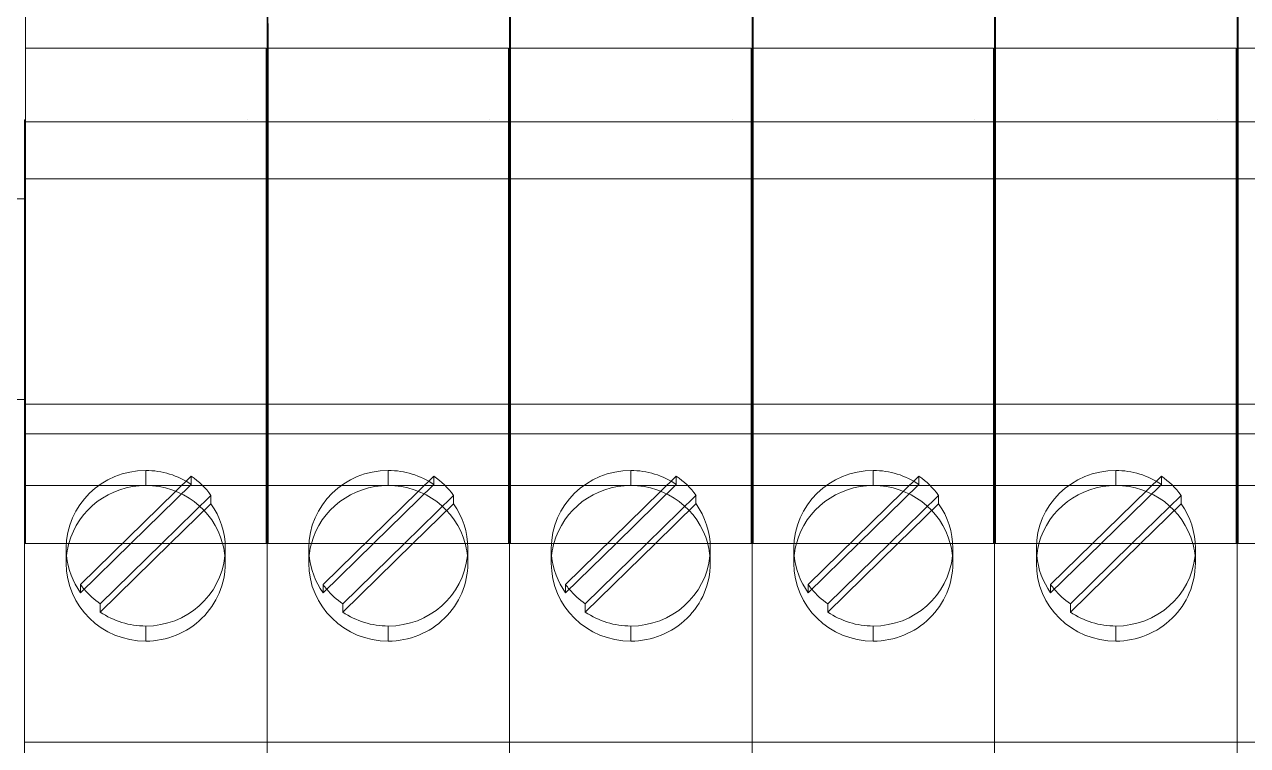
# Model space of a CAD drawing. Header units: millimetres. Extents: x 1359 to 3577, y 1336 to 3557.
# Drawn here: x 1747.06 to 1777.83, y 2530.59 to 2548.72 of the extents above; entities that cross this region are included whole.
import ezdxf

# ---------------------------------------------------------------- set-up
doc = ezdxf.new("R2010")
doc.units = ezdxf.units.MM
doc.layers.add('000-PI-Oprema', color=30, linetype='Continuous', lineweight=5)
doc.layers.add('002-PI-Kabelska kanalica', color=150, linetype='Continuous')

msp = doc.modelspace()

# ---------------------------------------------------------------- linework, layer by layer
at = {"layer": '000-PI-Oprema', "color": 0, "linetype": 'ByBlock', "lineweight": 0}
for p, q in [((1747.09, 2548.121), (1747.065, 2574.322)), ((1747.09, 2548.121), (1747.065, 2574.322)), ((1753.19, 2548.121), (1753.165, 2574.322)), ((1753.19, 2548.121), (1753.165, 2574.322)), ((1759.29, 2548.121), (1759.265, 2574.322)), ((1759.29, 2548.121), (1759.265, 2574.322)), ((1765.39, 2548.121), (1765.365, 2574.322)), ((1765.39, 2548.121), (1765.365, 2574.322)), ((1771.49, 2548.121), (1771.465, 2574.322)), ((1771.49, 2548.121), (1771.465, 2574.322)), ((1777.59, 2548.121), (1777.565, 2574.322)), ((1777.59, 2548.121), (1777.565, 2574.322)), ((1753.165, 2572.622), (1753.165, 2546.322)), ((1753.165, 2572.622), (1753.165, 2546.322)), ((1759.265, 2572.622), (1759.265, 2546.322)), ((1759.265, 2572.622), (1759.265, 2546.322)), ((1765.365, 2572.622), (1765.365, 2546.322)), ((1765.365, 2572.622), (1765.365, 2546.322)), ((1771.465, 2572.622), (1771.465, 2546.322)), ((1771.465, 2572.622), (1771.465, 2546.322)), ((1777.565, 2572.622), (1777.565, 2546.322)), ((1777.565, 2572.622), (1777.565, 2546.322)), ((1747.09, 2547.634), (1747.09, 2548.121)), ((1753.14, 2548.121), (1747.09, 2548.121)), ((1747.09, 2547.634), (1747.09, 2548.121)), ((1753.14, 2547.634), (1753.14, 2548.121)), ((1753.14, 2547.634), (1753.14, 2548.121)), ((1753.19, 2547.634), (1753.19, 2548.121)), ((1759.24, 2548.121), (1753.19, 2548.121)), ((1753.19, 2547.634), (1753.19, 2548.121)), ((1759.24, 2547.634), (1759.24, 2548.121)), ((1759.24, 2547.634), (1759.24, 2548.121)), ((1759.29, 2547.634), (1759.29, 2548.121)), ((1765.34, 2548.121), (1759.29, 2548.121)), ((1759.29, 2547.634), (1759.29, 2548.121)), ((1765.34, 2547.634), (1765.34, 2548.121)), ((1765.34, 2547.634), (1765.34, 2548.121)), ((1765.39, 2547.634), (1765.39, 2548.121)), ((1771.44, 2548.121), (1765.39, 2548.121)), ((1765.39, 2547.634), (1765.39, 2548.121)), ((1771.44, 2547.634), (1771.44, 2548.121)), ((1771.44, 2547.634), (1771.44, 2548.121)), ((1771.49, 2547.634), (1771.49, 2548.121)), ((1777.54, 2548.121), (1771.49, 2548.121)), ((1771.49, 2547.634), (1771.49, 2548.121)), ((1777.54, 2547.634), (1777.54, 2548.121)), ((1777.54, 2547.634), (1777.54, 2548.121)), ((1777.59, 2547.634), (1777.59, 2548.121)), ((1783.64, 2548.121), (1777.59, 2548.121)), ((1777.59, 2547.634), (1777.59, 2548.121)), ((1747.09, 2547.634), (1747.09, 2546.272)), ((1747.09, 2547.634), (1747.09, 2546.272)), ((1753.14, 2547.634), (1753.14, 2546.272)), ((1753.14, 2547.634), (1753.14, 2546.272)), ((1753.19, 2547.634), (1753.19, 2546.272)), ((1753.19, 2547.634), (1753.19, 2546.272)), ((1759.24, 2547.634), (1759.24, 2546.272)), ((1759.24, 2547.634), (1759.24, 2546.272)), ((1759.29, 2547.634), (1759.29, 2546.272)), ((1759.29, 2547.634), (1759.29, 2546.272)), ((1765.34, 2547.634), (1765.34, 2546.272)), ((1765.34, 2547.634), (1765.34, 2546.272)), ((1765.39, 2547.634), (1765.39, 2546.272)), ((1765.39, 2547.634), (1765.39, 2546.272)), ((1771.44, 2547.634), (1771.44, 2546.272)), ((1771.44, 2547.634), (1771.44, 2546.272)), ((1771.49, 2547.634), (1771.49, 2546.272)), ((1771.49, 2547.634), (1771.49, 2546.272)), ((1777.54, 2547.634), (1777.54, 2546.272)), ((1777.54, 2547.634), (1777.54, 2546.272)), ((1777.59, 2547.634), (1777.59, 2546.272)), ((1777.59, 2547.634), (1777.59, 2546.272)), ((1747.065, 2546.322), (1747.09, 2546.322)), ((1747.065, 2546.322), (1747.065, 2546.122)), ((1747.065, 2546.322), (1747.065, 2546.322)), ((1747.065, 2546.322), (1747.09, 2546.322)), ((1747.065, 2546.322), (1747.065, 2546.122)), ((1747.065, 2546.322), (1747.065, 2546.322)), ((1747.09, 2544.566), (1747.09, 2546.272)), ((1753.14, 2546.272), (1747.09, 2546.272)), ((1747.09, 2546.272), (1747.09, 2546.272)), ((1747.09, 2544.566), (1747.09, 2546.272)), ((1747.09, 2546.272), (1747.09, 2546.272)), ((1752.665, 2546.322), (1752.665, 2546.322)), ((1752.665, 2546.322), (1752.665, 2546.322)), ((1753.14, 2546.322), (1753.165, 2546.322)), ((1753.14, 2546.322), (1753.165, 2546.322)), ((1753.14, 2544.566), (1753.14, 2546.272)), ((1753.14, 2546.272), (1753.14, 2546.272)), ((1753.14, 2544.566), (1753.14, 2546.272)), ((1753.14, 2546.272), (1753.14, 2546.272)), ((1753.165, 2546.322), (1753.19, 2546.322)), ((1753.165, 2546.322), (1753.165, 2546.122)), ((1753.165, 2546.322), (1753.165, 2546.322)), ((1753.165, 2546.322), (1753.19, 2546.322)), ((1753.165, 2546.322), (1753.165, 2546.122)), ((1753.165, 2546.322), (1753.165, 2546.322)), ((1753.165, 2546.322), (1753.165, 2546.322)), ((1753.165, 2546.322), (1753.165, 2546.122)), ((1753.165, 2546.322), (1753.165, 2546.322)), ((1753.165, 2546.322), (1753.165, 2546.122)), ((1753.19, 2544.566), (1753.19, 2546.272)), ((1759.24, 2546.272), (1753.19, 2546.272)), ((1753.19, 2546.272), (1753.19, 2546.272)), ((1753.19, 2544.566), (1753.19, 2546.272)), ((1753.19, 2546.272), (1753.19, 2546.272)), ((1758.765, 2546.322), (1758.765, 2546.322)), ((1758.765, 2546.322), (1758.765, 2546.322)), ((1759.24, 2546.322), (1759.265, 2546.322)), ((1759.24, 2546.322), (1759.265, 2546.322)), ((1759.24, 2544.566), (1759.24, 2546.272)), ((1759.24, 2546.272), (1759.24, 2546.272)), ((1759.24, 2544.566), (1759.24, 2546.272)), ((1759.24, 2546.272), (1759.24, 2546.272)), ((1759.265, 2546.322), (1759.29, 2546.322)), ((1759.265, 2546.322), (1759.265, 2546.122)), ((1759.265, 2546.322), (1759.265, 2546.322)), ((1759.265, 2546.322), (1759.29, 2546.322)), ((1759.265, 2546.322), (1759.265, 2546.122)), ((1759.265, 2546.322), (1759.265, 2546.322)), ((1759.265, 2546.322), (1759.265, 2546.322)), ((1759.265, 2546.322), (1759.265, 2546.122)), ((1759.265, 2546.322), (1759.265, 2546.322)), ((1759.265, 2546.322), (1759.265, 2546.122)), ((1759.29, 2544.566), (1759.29, 2546.272)), ((1765.34, 2546.272), (1759.29, 2546.272)), ((1759.29, 2546.272), (1759.29, 2546.272)), ((1759.29, 2544.566), (1759.29, 2546.272)), ((1759.29, 2546.272), (1759.29, 2546.272)), ((1764.865, 2546.322), (1764.865, 2546.322)), ((1764.865, 2546.322), (1764.865, 2546.322)), ((1765.34, 2546.322), (1765.365, 2546.322)), ((1765.34, 2546.322), (1765.365, 2546.322)), ((1765.34, 2544.566), (1765.34, 2546.272)), ((1765.34, 2546.272), (1765.34, 2546.272)), ((1765.34, 2544.566), (1765.34, 2546.272)), ((1765.34, 2546.272), (1765.34, 2546.272)), ((1765.365, 2546.322), (1765.39, 2546.322)), ((1765.365, 2546.322), (1765.365, 2546.122)), ((1765.365, 2546.322), (1765.365, 2546.322)), ((1765.365, 2546.322), (1765.39, 2546.322)), ((1765.365, 2546.322), (1765.365, 2546.122)), ((1765.365, 2546.322), (1765.365, 2546.322)), ((1765.365, 2546.322), (1765.365, 2546.322)), ((1765.365, 2546.322), (1765.365, 2546.122)), ((1765.365, 2546.322), (1765.365, 2546.322)), ((1765.365, 2546.322), (1765.365, 2546.122)), ((1765.39, 2544.566), (1765.39, 2546.272)), ((1771.44, 2546.272), (1765.39, 2546.272)), ((1765.39, 2546.272), (1765.39, 2546.272)), ((1765.39, 2544.566), (1765.39, 2546.272)), ((1765.39, 2546.272), (1765.39, 2546.272)), ((1770.965, 2546.322), (1770.965, 2546.322)), ((1770.965, 2546.322), (1770.965, 2546.322)), ((1771.44, 2546.322), (1771.465, 2546.322)), ((1771.44, 2546.322), (1771.465, 2546.322)), ((1771.44, 2544.566), (1771.44, 2546.272)), ((1771.44, 2546.272), (1771.44, 2546.272)), ((1771.44, 2544.566), (1771.44, 2546.272)), ((1771.44, 2546.272), (1771.44, 2546.272)), ((1771.465, 2546.322), (1771.49, 2546.322)), ((1771.465, 2546.322), (1771.465, 2546.122)), ((1771.465, 2546.322), (1771.465, 2546.322)), ((1771.465, 2546.322), (1771.49, 2546.322)), ((1771.465, 2546.322), (1771.465, 2546.122)), ((1771.465, 2546.322), (1771.465, 2546.322)), ((1771.465, 2546.322), (1771.465, 2546.322)), ((1771.465, 2546.322), (1771.465, 2546.122)), ((1771.465, 2546.322), (1771.465, 2546.322)), ((1771.465, 2546.322), (1771.465, 2546.122)), ((1771.49, 2544.566), (1771.49, 2546.272)), ((1777.54, 2546.272), (1771.49, 2546.272)), ((1771.49, 2546.272), (1771.49, 2546.272)), ((1771.49, 2544.566), (1771.49, 2546.272)), ((1771.49, 2546.272), (1771.49, 2546.272)), ((1777.065, 2546.322), (1777.065, 2546.322)), ((1777.065, 2546.322), (1777.065, 2546.322)), ((1777.54, 2546.322), (1777.565, 2546.322)), ((1777.54, 2546.322), (1777.565, 2546.322)), ((1777.54, 2544.566), (1777.54, 2546.272)), ((1777.54, 2546.272), (1777.54, 2546.272)), ((1777.54, 2544.566), (1777.54, 2546.272)), ((1777.54, 2546.272), (1777.54, 2546.272)), ((1777.565, 2546.322), (1777.59, 2546.322)), ((1777.565, 2546.322), (1777.565, 2546.122)), ((1777.565, 2546.322), (1777.565, 2546.322)), ((1777.565, 2546.322), (1777.59, 2546.322)), ((1777.565, 2546.322), (1777.565, 2546.122)), ((1777.565, 2546.322), (1777.565, 2546.322)), ((1777.565, 2546.322), (1777.565, 2546.322)), ((1777.565, 2546.322), (1777.565, 2546.122)), ((1777.565, 2546.322), (1777.565, 2546.322)), ((1777.565, 2546.322), (1777.565, 2546.122)), ((1777.59, 2544.566), (1777.59, 2546.272)), ((1783.64, 2546.272), (1777.59, 2546.272)), ((1777.59, 2546.272), (1777.59, 2546.272)), ((1777.59, 2544.566), (1777.59, 2546.272)), ((1777.59, 2546.272), (1777.59, 2546.272)), ((1747.09, 2546.122), (1747.065, 2546.122)), ((1747.065, 2544.522), (1747.065, 2546.122)), ((1747.09, 2546.122), (1747.065, 2546.122)), ((1747.065, 2544.522), (1747.065, 2546.122)), ((1753.14, 2546.122), (1753.165, 2546.122)), ((1753.14, 2546.122), (1753.165, 2546.122)), ((1753.19, 2546.122), (1753.165, 2546.122)), ((1753.165, 2544.522), (1753.165, 2546.122)), ((1753.19, 2546.122), (1753.165, 2546.122)), ((1753.165, 2544.522), (1753.165, 2546.122)), ((1753.165, 2546.122), (1753.165, 2544.522)), ((1753.165, 2546.122), (1753.165, 2544.522)), ((1759.24, 2546.122), (1759.265, 2546.122)), ((1759.24, 2546.122), (1759.265, 2546.122)), ((1759.29, 2546.122), (1759.265, 2546.122)), ((1759.265, 2544.522), (1759.265, 2546.122)), ((1759.29, 2546.122), (1759.265, 2546.122)), ((1759.265, 2544.522), (1759.265, 2546.122)), ((1759.265, 2546.122), (1759.265, 2544.522)), ((1759.265, 2546.122), (1759.265, 2544.522)), ((1765.34, 2546.122), (1765.365, 2546.122)), ((1765.34, 2546.122), (1765.365, 2546.122)), ((1765.39, 2546.122), (1765.365, 2546.122)), ((1765.365, 2544.522), (1765.365, 2546.122)), ((1765.39, 2546.122), (1765.365, 2546.122)), ((1765.365, 2544.522), (1765.365, 2546.122)), ((1765.365, 2546.122), (1765.365, 2544.522)), ((1765.365, 2546.122), (1765.365, 2544.522)), ((1771.44, 2546.122), (1771.465, 2546.122)), ((1771.44, 2546.122), (1771.465, 2546.122)), ((1771.49, 2546.122), (1771.465, 2546.122)), ((1771.465, 2544.522), (1771.465, 2546.122)), ((1771.49, 2546.122), (1771.465, 2546.122)), ((1771.465, 2544.522), (1771.465, 2546.122)), ((1771.465, 2546.122), (1771.465, 2544.522)), ((1771.465, 2546.122), (1771.465, 2544.522)), ((1777.54, 2546.122), (1777.565, 2546.122)), ((1777.54, 2546.122), (1777.565, 2546.122)), ((1777.59, 2546.122), (1777.565, 2546.122)), ((1777.565, 2544.522), (1777.565, 2546.122)), ((1777.59, 2546.122), (1777.565, 2546.122)), ((1777.565, 2544.522), (1777.565, 2546.122)), ((1777.565, 2546.122), (1777.565, 2544.522)), ((1777.565, 2546.122), (1777.565, 2544.522)), ((1747.09, 2544.838), (1753.14, 2544.838)), ((1753.19, 2544.838), (1759.24, 2544.838)), ((1759.29, 2544.838), (1765.34, 2544.838)), ((1765.39, 2544.838), (1771.44, 2544.838)), ((1771.49, 2544.838), (1777.54, 2544.838)), ((1777.59, 2544.838), (1783.64, 2544.838)), ((1747.065, 2544.522), (1747.09, 2544.522)), ((1747.065, 2538.299), (1747.065, 2544.522)), ((1747.065, 2544.522), (1747.09, 2544.522)), ((1747.065, 2538.299), (1747.065, 2544.522)), ((1747.09, 2544.099), (1747.09, 2544.566)), ((1747.09, 2544.099), (1747.09, 2544.566)), ((1753.14, 2544.099), (1753.14, 2544.566)), ((1753.14, 2544.099), (1753.14, 2544.566)), ((1753.165, 2544.522), (1753.14, 2544.522)), ((1753.165, 2544.522), (1753.14, 2544.522)), ((1753.165, 2544.522), (1753.19, 2544.522)), ((1753.165, 2538.299), (1753.165, 2544.522)), ((1753.165, 2544.522), (1753.19, 2544.522)), ((1753.165, 2538.299), (1753.165, 2544.522)), ((1753.165, 2544.522), (1753.165, 2538.299)), ((1753.165, 2544.522), (1753.165, 2538.299)), ((1753.19, 2544.099), (1753.19, 2544.566)), ((1753.19, 2544.099), (1753.19, 2544.566)), ((1759.24, 2544.099), (1759.24, 2544.566)), ((1759.24, 2544.099), (1759.24, 2544.566)), ((1759.265, 2544.522), (1759.24, 2544.522)), ((1759.265, 2544.522), (1759.24, 2544.522)), ((1759.265, 2544.522), (1759.29, 2544.522)), ((1759.265, 2538.299), (1759.265, 2544.522)), ((1759.265, 2544.522), (1759.29, 2544.522)), ((1759.265, 2538.299), (1759.265, 2544.522)), ((1759.265, 2544.522), (1759.265, 2538.299)), ((1759.265, 2544.522), (1759.265, 2538.299)), ((1759.29, 2544.099), (1759.29, 2544.566)), ((1759.29, 2544.099), (1759.29, 2544.566)), ((1765.34, 2544.099), (1765.34, 2544.566)), ((1765.34, 2544.099), (1765.34, 2544.566)), ((1765.365, 2544.522), (1765.34, 2544.522)), ((1765.365, 2544.522), (1765.34, 2544.522)), ((1765.365, 2544.522), (1765.39, 2544.522)), ((1765.365, 2538.299), (1765.365, 2544.522)), ((1765.365, 2544.522), (1765.39, 2544.522)), ((1765.365, 2538.299), (1765.365, 2544.522)), ((1765.365, 2544.522), (1765.365, 2538.299)), ((1765.365, 2544.522), (1765.365, 2538.299)), ((1765.39, 2544.099), (1765.39, 2544.566)), ((1765.39, 2544.099), (1765.39, 2544.566)), ((1771.44, 2544.099), (1771.44, 2544.566)), ((1771.44, 2544.099), (1771.44, 2544.566)), ((1771.465, 2544.522), (1771.44, 2544.522)), ((1771.465, 2544.522), (1771.44, 2544.522)), ((1771.465, 2544.522), (1771.49, 2544.522)), ((1771.465, 2538.299), (1771.465, 2544.522)), ((1771.465, 2544.522), (1771.49, 2544.522)), ((1771.465, 2538.299), (1771.465, 2544.522)), ((1771.465, 2544.522), (1771.465, 2538.299)), ((1771.465, 2544.522), (1771.465, 2538.299)), ((1771.49, 2544.099), (1771.49, 2544.566)), ((1771.49, 2544.099), (1771.49, 2544.566)), ((1777.54, 2544.099), (1777.54, 2544.566)), ((1777.54, 2544.099), (1777.54, 2544.566)), ((1777.565, 2544.522), (1777.54, 2544.522)), ((1777.565, 2544.522), (1777.54, 2544.522)), ((1777.565, 2544.522), (1777.59, 2544.522)), ((1777.565, 2538.299), (1777.565, 2544.522)), ((1777.565, 2544.522), (1777.59, 2544.522)), ((1777.565, 2538.299), (1777.565, 2544.522)), ((1777.565, 2544.522), (1777.565, 2538.299)), ((1777.565, 2544.522), (1777.565, 2538.299)), ((1777.59, 2544.099), (1777.59, 2544.566)), ((1777.59, 2544.099), (1777.59, 2544.566)), ((1747.09, 2538.945), (1747.09, 2544.099)), ((1747.09, 2538.945), (1747.09, 2544.099)), ((1753.14, 2538.945), (1753.14, 2544.099)), ((1753.14, 2538.945), (1753.14, 2544.099)), ((1753.19, 2538.945), (1753.19, 2544.099)), ((1753.19, 2538.945), (1753.19, 2544.099)), ((1759.24, 2538.945), (1759.24, 2544.099)), ((1759.24, 2538.945), (1759.24, 2544.099)), ((1759.29, 2538.945), (1759.29, 2544.099)), ((1759.29, 2538.945), (1759.29, 2544.099)), ((1765.34, 2538.945), (1765.34, 2544.099)), ((1765.34, 2538.945), (1765.34, 2544.099)), ((1765.39, 2538.945), (1765.39, 2544.099)), ((1765.39, 2538.945), (1765.39, 2544.099)), ((1771.44, 2538.945), (1771.44, 2544.099)), ((1771.44, 2538.945), (1771.44, 2544.099)), ((1771.49, 2538.945), (1771.49, 2544.099)), ((1771.49, 2538.945), (1771.49, 2544.099)), ((1777.54, 2538.945), (1777.54, 2544.099)), ((1777.54, 2538.945), (1777.54, 2544.099)), ((1777.59, 2538.945), (1777.59, 2544.099)), ((1777.59, 2538.945), (1777.59, 2544.099)), ((1753.165, 2538.299), (1753.165, 2542.102)), ((1753.165, 2538.299), (1753.165, 2542.102)), ((1759.265, 2538.299), (1759.265, 2542.102)), ((1759.265, 2538.299), (1759.265, 2542.102)), ((1765.365, 2538.299), (1765.365, 2542.102)), ((1765.365, 2538.299), (1765.365, 2542.102)), ((1771.465, 2538.299), (1771.465, 2542.102)), ((1771.465, 2538.299), (1771.465, 2542.102)), ((1777.565, 2538.299), (1777.565, 2542.102)), ((1777.565, 2538.299), (1777.565, 2542.102)), ((1747.065, 2541.172), (1747.065, 2541.172)), ((1747.065, 2541.172), (1747.065, 2541.172)), ((1753.165, 2541.172), (1753.165, 2541.172)), ((1753.165, 2541.172), (1753.165, 2541.172)), ((1753.165, 2541.172), (1753.165, 2541.172)), ((1753.165, 2541.172), (1753.165, 2541.172)), ((1759.265, 2541.172), (1759.265, 2541.172)), ((1759.265, 2541.172), (1759.265, 2541.172)), ((1759.265, 2541.172), (1759.265, 2541.172)), ((1759.265, 2541.172), (1759.265, 2541.172)), ((1765.365, 2541.172), (1765.365, 2541.172)), ((1765.365, 2541.172), (1765.365, 2541.172)), ((1765.365, 2541.172), (1765.365, 2541.172)), ((1765.365, 2541.172), (1765.365, 2541.172)), ((1771.465, 2541.172), (1771.465, 2541.172)), ((1771.465, 2541.172), (1771.465, 2541.172)), ((1771.465, 2541.172), (1771.465, 2541.172)), ((1771.465, 2541.172), (1771.465, 2541.172)), ((1777.565, 2541.172), (1777.565, 2541.172)), ((1777.565, 2541.172), (1777.565, 2541.172)), ((1777.565, 2541.172), (1777.565, 2541.172)), ((1777.565, 2541.172), (1777.565, 2541.172)), ((1747.065, 2539.172), (1747.065, 2539.172)), ((1753.165, 2539.172), (1747.065, 2539.172)), ((1747.065, 2539.172), (1747.065, 2539.172)), ((1753.165, 2539.172), (1753.165, 2539.172)), ((1759.265, 2539.172), (1753.165, 2539.172)), ((1753.165, 2539.172), (1753.165, 2539.172)), ((1753.165, 2539.172), (1753.165, 2539.172)), ((1753.165, 2539.172), (1753.165, 2539.172)), ((1759.265, 2539.172), (1759.265, 2539.172)), ((1765.365, 2539.172), (1759.265, 2539.172)), ((1759.265, 2539.172), (1759.265, 2539.172)), ((1759.265, 2539.172), (1759.265, 2539.172)), ((1759.265, 2539.172), (1759.265, 2539.172)), ((1765.365, 2539.172), (1765.365, 2539.172)), ((1771.465, 2539.172), (1765.365, 2539.172)), ((1765.365, 2539.172), (1765.365, 2539.172)), ((1765.365, 2539.172), (1765.365, 2539.172)), ((1765.365, 2539.172), (1765.365, 2539.172)), ((1771.465, 2539.172), (1771.465, 2539.172)), ((1777.565, 2539.172), (1771.465, 2539.172)), ((1771.465, 2539.172), (1771.465, 2539.172)), ((1771.465, 2539.172), (1771.465, 2539.172)), ((1771.465, 2539.172), (1771.465, 2539.172)), ((1777.565, 2539.172), (1777.565, 2539.172)), ((1783.665, 2539.172), (1777.565, 2539.172)), ((1777.565, 2539.172), (1777.565, 2539.172)), ((1777.565, 2539.172), (1777.565, 2539.172)), ((1777.565, 2539.172), (1777.565, 2539.172)), ((1747.09, 2537.602), (1747.09, 2538.945)), ((1747.09, 2537.602), (1747.09, 2538.945)), ((1753.14, 2537.602), (1753.14, 2538.945)), ((1753.14, 2537.602), (1753.14, 2538.945)), ((1753.19, 2537.602), (1753.19, 2538.945)), ((1753.19, 2537.602), (1753.19, 2538.945)), ((1759.24, 2537.602), (1759.24, 2538.945)), ((1759.24, 2537.602), (1759.24, 2538.945)), ((1759.29, 2537.602), (1759.29, 2538.945)), ((1759.29, 2537.602), (1759.29, 2538.945)), ((1765.34, 2537.602), (1765.34, 2538.945)), ((1765.34, 2537.602), (1765.34, 2538.945)), ((1765.39, 2537.602), (1765.39, 2538.945)), ((1765.39, 2537.602), (1765.39, 2538.945)), ((1771.44, 2537.602), (1771.44, 2538.945)), ((1771.44, 2537.602), (1771.44, 2538.945)), ((1771.49, 2537.602), (1771.49, 2538.945)), ((1771.49, 2537.602), (1771.49, 2538.945)), ((1777.54, 2537.602), (1777.54, 2538.945)), ((1777.54, 2537.602), (1777.54, 2538.945)), ((1777.59, 2537.602), (1777.59, 2538.945)), ((1777.59, 2537.602), (1777.59, 2538.945)), ((1747.065, 2538.299), (1747.09, 2538.299)), ((1747.065, 2537.272), (1747.065, 2538.299)), ((1747.065, 2538.299), (1747.09, 2538.299)), ((1747.065, 2537.272), (1747.065, 2538.299)), ((1747.09, 2538.428), (1753.14, 2538.428)), ((1753.165, 2538.299), (1753.14, 2538.299)), ((1753.165, 2538.299), (1753.14, 2538.299)), ((1753.165, 2538.299), (1753.19, 2538.299)), ((1753.165, 2537.272), (1753.165, 2538.299)), ((1753.165, 2538.299), (1753.19, 2538.299)), ((1753.165, 2537.272), (1753.165, 2538.299)), ((1753.165, 2538.299), (1753.165, 2537.272)), ((1753.165, 2538.299), (1753.165, 2537.272)), ((1753.19, 2538.428), (1759.24, 2538.428)), ((1759.265, 2538.299), (1759.24, 2538.299)), ((1759.265, 2538.299), (1759.24, 2538.299)), ((1759.265, 2538.299), (1759.29, 2538.299)), ((1759.265, 2537.272), (1759.265, 2538.299)), ((1759.265, 2538.299), (1759.29, 2538.299)), ((1759.265, 2537.272), (1759.265, 2538.299)), ((1759.265, 2538.299), (1759.265, 2537.272)), ((1759.265, 2538.299), (1759.265, 2537.272)), ((1759.29, 2538.428), (1765.34, 2538.428)), ((1765.365, 2538.299), (1765.34, 2538.299)), ((1765.365, 2538.299), (1765.34, 2538.299)), ((1765.365, 2538.299), (1765.39, 2538.299)), ((1765.365, 2537.272), (1765.365, 2538.299)), ((1765.365, 2538.299), (1765.39, 2538.299)), ((1765.365, 2537.272), (1765.365, 2538.299)), ((1765.365, 2538.299), (1765.365, 2537.272)), ((1765.365, 2538.299), (1765.365, 2537.272)), ((1765.39, 2538.428), (1771.44, 2538.428)), ((1771.465, 2538.299), (1771.44, 2538.299)), ((1771.465, 2538.299), (1771.44, 2538.299)), ((1771.465, 2538.299), (1771.49, 2538.299)), ((1771.465, 2537.272), (1771.465, 2538.299)), ((1771.465, 2538.299), (1771.49, 2538.299)), ((1771.465, 2537.272), (1771.465, 2538.299)), ((1771.465, 2538.299), (1771.465, 2537.272)), ((1771.465, 2538.299), (1771.465, 2537.272)), ((1771.49, 2538.428), (1777.54, 2538.428)), ((1777.565, 2538.299), (1777.54, 2538.299)), ((1777.565, 2538.299), (1777.54, 2538.299)), ((1777.565, 2538.299), (1777.59, 2538.299)), ((1777.565, 2537.272), (1777.565, 2538.299)), ((1777.565, 2538.299), (1777.59, 2538.299)), ((1777.565, 2537.272), (1777.565, 2538.299)), ((1777.565, 2538.299), (1777.565, 2537.272)), ((1777.565, 2538.299), (1777.565, 2537.272)), ((1777.59, 2538.428), (1783.64, 2538.428)), ((1747.09, 2535.672), (1747.09, 2537.602)), ((1747.09, 2535.672), (1747.09, 2537.602)), ((1753.14, 2535.672), (1753.14, 2537.602)), ((1753.14, 2535.672), (1753.14, 2537.602)), ((1753.19, 2535.672), (1753.19, 2537.602)), ((1753.19, 2535.672), (1753.19, 2537.602)), ((1759.24, 2535.672), (1759.24, 2537.602)), ((1759.24, 2535.672), (1759.24, 2537.602)), ((1759.29, 2535.672), (1759.29, 2537.602)), ((1759.29, 2535.672), (1759.29, 2537.602)), ((1765.34, 2535.672), (1765.34, 2537.602)), ((1765.34, 2535.672), (1765.34, 2537.602)), ((1765.39, 2535.672), (1765.39, 2537.602)), ((1765.39, 2535.672), (1765.39, 2537.602)), ((1771.44, 2535.672), (1771.44, 2537.602)), ((1771.44, 2535.672), (1771.44, 2537.602)), ((1771.49, 2535.672), (1771.49, 2537.602)), ((1771.49, 2535.672), (1771.49, 2537.602)), ((1777.54, 2535.672), (1777.54, 2537.602)), ((1777.54, 2535.672), (1777.54, 2537.602)), ((1777.59, 2535.672), (1777.59, 2537.602)), ((1777.59, 2535.672), (1777.59, 2537.602)), ((1748.475, 2534.639), (1751.259, 2537.362)), ((1750.115, 2537.507), (1750.115, 2537.127)), ((1751.259, 2537.155), (1751.259, 2537.362)), ((1754.575, 2534.639), (1757.359, 2537.362)), ((1756.215, 2537.507), (1756.215, 2537.127)), ((1757.359, 2537.155), (1757.359, 2537.362)), ((1760.675, 2534.639), (1763.459, 2537.362)), ((1762.315, 2537.507), (1762.315, 2537.127)), ((1763.459, 2537.155), (1763.459, 2537.362)), ((1766.775, 2534.639), (1769.559, 2537.362)), ((1768.415, 2537.507), (1768.415, 2537.127)), ((1769.559, 2537.155), (1769.559, 2537.362)), ((1772.875, 2534.639), (1775.659, 2537.362)), ((1774.515, 2537.507), (1774.515, 2537.127)), ((1775.659, 2537.155), (1775.659, 2537.362)), ((1747.065, 2537.272), (1747.09, 2537.272)), ((1747.065, 2535.672), (1747.065, 2537.272)), ((1747.065, 2537.272), (1747.09, 2537.272)), ((1747.065, 2535.672), (1747.065, 2537.272)), ((1747.065, 2537.127), (1750.115, 2537.127)), ((1751.259, 2537.155), (1749.743, 2535.672)), ((1750.115, 2537.127), (1753.165, 2537.127)), ((1753.165, 2537.272), (1753.14, 2537.272)), ((1753.165, 2537.272), (1753.14, 2537.272)), ((1753.165, 2537.272), (1753.19, 2537.272)), ((1753.165, 2535.672), (1753.165, 2537.272)), ((1753.165, 2537.272), (1753.19, 2537.272)), ((1753.165, 2535.672), (1753.165, 2537.272)), ((1753.165, 2535.672), (1753.165, 2537.272)), ((1753.165, 2535.672), (1753.165, 2537.272)), ((1753.165, 2537.127), (1756.215, 2537.127)), ((1753.165, 2535.672), (1753.165, 2537.127)), ((1753.165, 2535.672), (1753.165, 2537.127)), ((1757.359, 2537.155), (1755.843, 2535.672)), ((1756.215, 2537.127), (1759.265, 2537.127)), ((1759.265, 2537.272), (1759.24, 2537.272)), ((1759.265, 2537.272), (1759.24, 2537.272)), ((1759.265, 2537.272), (1759.29, 2537.272)), ((1759.265, 2535.672), (1759.265, 2537.272)), ((1759.265, 2537.272), (1759.29, 2537.272)), ((1759.265, 2535.672), (1759.265, 2537.272)), ((1759.265, 2535.672), (1759.265, 2537.272)), ((1759.265, 2535.672), (1759.265, 2537.272)), ((1759.265, 2537.127), (1762.315, 2537.127)), ((1759.265, 2535.672), (1759.265, 2537.127)), ((1759.265, 2535.672), (1759.265, 2537.127)), ((1763.459, 2537.155), (1761.943, 2535.672)), ((1762.315, 2537.127), (1765.365, 2537.127)), ((1765.365, 2537.272), (1765.34, 2537.272)), ((1765.365, 2537.272), (1765.34, 2537.272)), ((1765.365, 2537.272), (1765.39, 2537.272)), ((1765.365, 2535.672), (1765.365, 2537.272)), ((1765.365, 2537.272), (1765.39, 2537.272)), ((1765.365, 2535.672), (1765.365, 2537.272)), ((1765.365, 2535.672), (1765.365, 2537.272)), ((1765.365, 2535.672), (1765.365, 2537.272)), ((1765.365, 2537.127), (1768.415, 2537.127)), ((1765.365, 2535.672), (1765.365, 2537.127)), ((1765.365, 2535.672), (1765.365, 2537.127)), ((1769.559, 2537.155), (1768.043, 2535.672)), ((1768.415, 2537.127), (1771.465, 2537.127)), ((1771.465, 2537.272), (1771.44, 2537.272)), ((1771.465, 2537.272), (1771.44, 2537.272)), ((1771.465, 2537.272), (1771.49, 2537.272)), ((1771.465, 2535.672), (1771.465, 2537.272)), ((1771.465, 2537.272), (1771.49, 2537.272)), ((1771.465, 2535.672), (1771.465, 2537.272)), ((1771.465, 2535.672), (1771.465, 2537.272)), ((1771.465, 2535.672), (1771.465, 2537.272)), ((1771.465, 2537.127), (1774.515, 2537.127)), ((1771.465, 2535.672), (1771.465, 2537.127)), ((1771.465, 2535.672), (1771.465, 2537.127)), ((1775.659, 2537.155), (1774.143, 2535.672)), ((1774.515, 2537.127), (1777.565, 2537.127)), ((1777.565, 2537.272), (1777.54, 2537.272)), ((1777.565, 2537.272), (1777.54, 2537.272)), ((1777.565, 2537.272), (1777.59, 2537.272)), ((1777.565, 2535.672), (1777.565, 2537.272)), ((1777.565, 2537.272), (1777.59, 2537.272)), ((1777.565, 2535.672), (1777.565, 2537.272)), ((1777.565, 2535.672), (1777.565, 2537.272)), ((1777.565, 2535.672), (1777.565, 2537.272)), ((1777.565, 2537.127), (1780.615, 2537.127)), ((1777.565, 2535.672), (1777.565, 2537.127)), ((1777.565, 2535.672), (1777.565, 2537.127)), ((1751.754, 2536.878), (1750.521, 2535.672)), ((1751.754, 2536.67), (1751.754, 2536.878)), ((1757.854, 2536.878), (1756.621, 2535.672)), ((1757.854, 2536.67), (1757.854, 2536.878)), ((1763.954, 2536.878), (1762.721, 2535.672)), ((1763.954, 2536.67), (1763.954, 2536.878)), ((1770.054, 2536.878), (1768.821, 2535.672)), ((1770.054, 2536.67), (1770.054, 2536.878)), ((1776.154, 2536.878), (1774.921, 2535.672)), ((1776.154, 2536.67), (1776.154, 2536.878)), ((1750.733, 2535.672), (1751.754, 2536.67)), ((1756.833, 2535.672), (1757.854, 2536.67)), ((1762.933, 2535.672), (1763.954, 2536.67)), ((1769.033, 2535.672), (1770.054, 2536.67)), ((1775.133, 2535.672), (1776.154, 2536.67)), ((1747.09, 2535.772), (1747.09, 2535.772)), ((1747.09, 2535.772), (1747.09, 2535.772)), ((1753.14, 2535.772), (1753.14, 2535.772)), ((1753.14, 2535.772), (1753.14, 2535.772)), ((1753.19, 2535.772), (1753.19, 2535.772)), ((1753.19, 2535.772), (1753.19, 2535.772)), ((1759.24, 2535.772), (1759.24, 2535.772)), ((1759.24, 2535.772), (1759.24, 2535.772)), ((1759.29, 2535.772), (1759.29, 2535.772)), ((1759.29, 2535.772), (1759.29, 2535.772)), ((1765.34, 2535.772), (1765.34, 2535.772)), ((1765.34, 2535.772), (1765.34, 2535.772)), ((1765.39, 2535.772), (1765.39, 2535.772)), ((1765.39, 2535.772), (1765.39, 2535.772)), ((1771.44, 2535.772), (1771.44, 2535.772)), ((1771.44, 2535.772), (1771.44, 2535.772)), ((1771.49, 2535.772), (1771.49, 2535.772)), ((1771.49, 2535.772), (1771.49, 2535.772)), ((1777.54, 2535.772), (1777.54, 2535.772)), ((1777.54, 2535.772), (1777.54, 2535.772)), ((1777.59, 2535.772), (1777.59, 2535.772)), ((1777.59, 2535.772), (1777.59, 2535.772)), ((1747.065, 2535.672), (1747.09, 2535.672)), ((1747.065, 2535.672), (1747.065, 2535.672)), ((1747.065, 2530.672), (1747.065, 2535.672)), ((1747.065, 2535.672), (1747.09, 2535.672)), ((1747.065, 2535.672), (1747.065, 2535.672)), ((1747.065, 2530.672), (1747.065, 2535.672)), ((1747.09, 2535.672), (1753.14, 2535.672)), ((1747.09, 2535.672), (1747.09, 2535.672)), ((1747.09, 2535.672), (1747.09, 2535.672)), ((1748.115, 2535.171), (1748.115, 2535.55)), ((1749.743, 2535.672), (1748.475, 2534.431)), ((1748.97, 2533.946), (1750.733, 2535.672)), ((1750.521, 2535.672), (1748.97, 2534.154)), ((1752.115, 2535.171), (1752.115, 2535.55)), ((1753.14, 2535.672), (1753.165, 2535.672)), ((1753.14, 2535.672), (1753.14, 2535.672)), ((1753.14, 2535.672), (1753.165, 2535.672)), ((1753.14, 2535.672), (1753.14, 2535.672)), ((1753.165, 2535.672), (1753.19, 2535.672)), ((1753.165, 2535.672), (1753.165, 2535.672)), ((1753.165, 2530.672), (1753.165, 2535.672)), ((1753.165, 2535.672), (1753.19, 2535.672)), ((1753.165, 2535.672), (1753.165, 2535.672)), ((1753.165, 2530.672), (1753.165, 2535.672)), ((1753.165, 2535.672), (1753.165, 2535.672)), ((1753.165, 2530.672), (1753.165, 2535.672)), ((1753.165, 2535.672), (1753.165, 2535.672)), ((1753.165, 2530.672), (1753.165, 2535.672)), ((1753.19, 2535.672), (1759.24, 2535.672)), ((1753.19, 2535.672), (1753.19, 2535.672)), ((1753.19, 2535.672), (1753.19, 2535.672)), ((1754.215, 2535.171), (1754.215, 2535.55)), ((1755.843, 2535.672), (1754.575, 2534.431)), ((1755.07, 2533.946), (1756.833, 2535.672)), ((1756.621, 2535.672), (1755.07, 2534.154)), ((1758.215, 2535.171), (1758.215, 2535.55)), ((1759.24, 2535.672), (1759.265, 2535.672)), ((1759.24, 2535.672), (1759.24, 2535.672)), ((1759.24, 2535.672), (1759.265, 2535.672)), ((1759.24, 2535.672), (1759.24, 2535.672)), ((1759.265, 2535.672), (1759.29, 2535.672)), ((1759.265, 2535.672), (1759.265, 2535.672)), ((1759.265, 2530.672), (1759.265, 2535.672)), ((1759.265, 2535.672), (1759.29, 2535.672)), ((1759.265, 2535.672), (1759.265, 2535.672)), ((1759.265, 2530.672), (1759.265, 2535.672)), ((1759.265, 2535.672), (1759.265, 2535.672)), ((1759.265, 2530.672), (1759.265, 2535.672)), ((1759.265, 2535.672), (1759.265, 2535.672)), ((1759.265, 2530.672), (1759.265, 2535.672)), ((1759.29, 2535.672), (1765.34, 2535.672)), ((1759.29, 2535.672), (1759.29, 2535.672)), ((1759.29, 2535.672), (1759.29, 2535.672)), ((1760.315, 2535.171), (1760.315, 2535.55)), ((1761.943, 2535.672), (1760.675, 2534.431)), ((1761.17, 2533.946), (1762.933, 2535.672)), ((1762.721, 2535.672), (1761.17, 2534.154)), ((1764.315, 2535.171), (1764.315, 2535.55)), ((1765.34, 2535.672), (1765.365, 2535.672)), ((1765.34, 2535.672), (1765.34, 2535.672)), ((1765.34, 2535.672), (1765.365, 2535.672)), ((1765.34, 2535.672), (1765.34, 2535.672)), ((1765.365, 2535.672), (1765.39, 2535.672)), ((1765.365, 2535.672), (1765.365, 2535.672)), ((1765.365, 2530.672), (1765.365, 2535.672)), ((1765.365, 2535.672), (1765.39, 2535.672)), ((1765.365, 2535.672), (1765.365, 2535.672)), ((1765.365, 2530.672), (1765.365, 2535.672)), ((1765.365, 2535.672), (1765.365, 2535.672)), ((1765.365, 2530.672), (1765.365, 2535.672)), ((1765.365, 2535.672), (1765.365, 2535.672)), ((1765.365, 2530.672), (1765.365, 2535.672)), ((1765.39, 2535.672), (1771.44, 2535.672)), ((1765.39, 2535.672), (1765.39, 2535.672)), ((1765.39, 2535.672), (1765.39, 2535.672)), ((1766.415, 2535.171), (1766.415, 2535.55)), ((1768.043, 2535.672), (1766.775, 2534.431)), ((1767.27, 2533.946), (1769.033, 2535.672)), ((1768.821, 2535.672), (1767.27, 2534.154)), ((1770.415, 2535.171), (1770.415, 2535.55)), ((1771.44, 2535.672), (1771.465, 2535.672)), ((1771.44, 2535.672), (1771.44, 2535.672)), ((1771.44, 2535.672), (1771.465, 2535.672)), ((1771.44, 2535.672), (1771.44, 2535.672)), ((1771.465, 2535.672), (1771.49, 2535.672)), ((1771.465, 2535.672), (1771.465, 2535.672)), ((1771.465, 2530.672), (1771.465, 2535.672)), ((1771.465, 2535.672), (1771.49, 2535.672)), ((1771.465, 2535.672), (1771.465, 2535.672)), ((1771.465, 2530.672), (1771.465, 2535.672)), ((1771.465, 2535.672), (1771.465, 2535.672)), ((1771.465, 2530.672), (1771.465, 2535.672)), ((1771.465, 2535.672), (1771.465, 2535.672)), ((1771.465, 2530.672), (1771.465, 2535.672)), ((1771.49, 2535.672), (1777.54, 2535.672)), ((1771.49, 2535.672), (1771.49, 2535.672)), ((1771.49, 2535.672), (1771.49, 2535.672)), ((1772.515, 2535.171), (1772.515, 2535.55)), ((1774.143, 2535.672), (1772.875, 2534.431)), ((1773.37, 2533.946), (1775.133, 2535.672)), ((1774.921, 2535.672), (1773.37, 2534.154)), ((1776.515, 2535.171), (1776.515, 2535.55)), ((1777.54, 2535.672), (1777.565, 2535.672)), ((1777.54, 2535.672), (1777.54, 2535.672)), ((1777.54, 2535.672), (1777.565, 2535.672)), ((1777.54, 2535.672), (1777.54, 2535.672)), ((1777.565, 2535.672), (1777.59, 2535.672)), ((1777.565, 2535.672), (1777.565, 2535.672)), ((1777.565, 2530.672), (1777.565, 2535.672)), ((1777.565, 2535.672), (1777.59, 2535.672)), ((1777.565, 2535.672), (1777.565, 2535.672)), ((1777.565, 2530.672), (1777.565, 2535.672)), ((1777.565, 2535.672), (1777.565, 2535.672)), ((1777.565, 2530.672), (1777.565, 2535.672)), ((1777.565, 2535.672), (1777.565, 2535.672)), ((1777.565, 2530.672), (1777.565, 2535.672)), ((1777.59, 2535.672), (1783.64, 2535.672)), ((1777.59, 2535.672), (1777.59, 2535.672)), ((1777.59, 2535.672), (1777.59, 2535.672)), ((1753.165, 2530.672), (1753.165, 2535.105)), ((1753.165, 2530.672), (1753.165, 2535.105)), ((1759.265, 2530.672), (1759.265, 2535.105)), ((1759.265, 2530.672), (1759.265, 2535.105)), ((1765.365, 2530.672), (1765.365, 2535.105)), ((1765.365, 2530.672), (1765.365, 2535.105)), ((1771.465, 2530.672), (1771.465, 2535.105)), ((1771.465, 2530.672), (1771.465, 2535.105)), ((1777.565, 2530.672), (1777.565, 2535.105)), ((1777.565, 2530.672), (1777.565, 2535.105)), ((1748.475, 2534.431), (1748.475, 2534.639)), ((1754.575, 2534.431), (1754.575, 2534.639)), ((1760.675, 2534.431), (1760.675, 2534.639)), ((1766.775, 2534.431), (1766.775, 2534.639)), ((1772.875, 2534.431), (1772.875, 2534.639)), ((1748.97, 2533.946), (1748.97, 2534.154)), ((1755.07, 2533.946), (1755.07, 2534.154)), ((1761.17, 2533.946), (1761.17, 2534.154)), ((1767.27, 2533.946), (1767.27, 2534.154)), ((1773.37, 2533.946), (1773.37, 2534.154)), ((1750.115, 2533.594), (1750.115, 2533.215)), ((1756.215, 2533.594), (1756.215, 2533.215)), ((1762.315, 2533.594), (1762.315, 2533.215)), ((1768.415, 2533.594), (1768.415, 2533.215)), ((1774.515, 2533.594), (1774.515, 2533.215)), ((1753.165, 2530.672), (1753.165, 2532.687)), ((1753.165, 2530.672), (1753.165, 2532.687)), ((1759.265, 2530.672), (1759.265, 2532.687)), ((1759.265, 2530.672), (1759.265, 2532.687)), ((1765.365, 2530.672), (1765.365, 2532.687)), ((1765.365, 2530.672), (1765.365, 2532.687)), ((1771.465, 2530.672), (1771.465, 2532.687)), ((1771.465, 2530.672), (1771.465, 2532.687)), ((1777.565, 2530.672), (1777.565, 2532.687)), ((1777.565, 2530.672), (1777.565, 2532.687)), ((1747.065, 2530.127), (1747.065, 2530.672)), ((1747.065, 2530.672), (1747.065, 2530.672)), ((1753.165, 2530.672), (1747.065, 2530.672)), ((1747.065, 2530.127), (1747.065, 2530.672)), ((1747.065, 2530.672), (1747.065, 2530.672)), ((1753.165, 2530.127), (1753.165, 2530.672)), ((1753.165, 2530.672), (1753.165, 2530.672)), ((1759.265, 2530.672), (1753.165, 2530.672)), ((1753.165, 2530.127), (1753.165, 2530.672)), ((1753.165, 2530.672), (1753.165, 2530.672)), ((1753.165, 2530.672), (1753.165, 2530.672)), ((1753.165, 2530.127), (1753.165, 2530.672)), ((1753.165, 2530.672), (1753.165, 2530.672)), ((1753.165, 2530.127), (1753.165, 2530.672)), ((1759.265, 2530.127), (1759.265, 2530.672)), ((1759.265, 2530.672), (1759.265, 2530.672)), ((1765.365, 2530.672), (1759.265, 2530.672)), ((1759.265, 2530.127), (1759.265, 2530.672)), ((1759.265, 2530.672), (1759.265, 2530.672)), ((1759.265, 2530.672), (1759.265, 2530.672)), ((1759.265, 2530.127), (1759.265, 2530.672)), ((1759.265, 2530.672), (1759.265, 2530.672)), ((1759.265, 2530.127), (1759.265, 2530.672)), ((1765.365, 2530.127), (1765.365, 2530.672)), ((1765.365, 2530.672), (1765.365, 2530.672)), ((1771.465, 2530.672), (1765.365, 2530.672)), ((1765.365, 2530.127), (1765.365, 2530.672)), ((1765.365, 2530.672), (1765.365, 2530.672)), ((1765.365, 2530.672), (1765.365, 2530.672)), ((1765.365, 2530.127), (1765.365, 2530.672)), ((1765.365, 2530.672), (1765.365, 2530.672)), ((1765.365, 2530.127), (1765.365, 2530.672)), ((1771.465, 2530.127), (1771.465, 2530.672)), ((1771.465, 2530.672), (1771.465, 2530.672)), ((1777.565, 2530.672), (1771.465, 2530.672)), ((1771.465, 2530.127), (1771.465, 2530.672)), ((1771.465, 2530.672), (1771.465, 2530.672)), ((1771.465, 2530.672), (1771.465, 2530.672)), ((1771.465, 2530.127), (1771.465, 2530.672)), ((1771.465, 2530.672), (1771.465, 2530.672)), ((1771.465, 2530.127), (1771.465, 2530.672)), ((1777.565, 2530.127), (1777.565, 2530.672)), ((1777.565, 2530.672), (1777.565, 2530.672)), ((1783.665, 2530.672), (1777.565, 2530.672)), ((1777.565, 2530.127), (1777.565, 2530.672)), ((1777.565, 2530.672), (1777.565, 2530.672)), ((1777.565, 2530.672), (1777.565, 2530.672)), ((1777.565, 2530.127), (1777.565, 2530.672)), ((1777.565, 2530.672), (1777.565, 2530.672)), ((1777.565, 2530.127), (1777.565, 2530.672))]:
    msp.add_line(p, q, dxfattribs=at)
for centre, start_param, end_param in [((1750.115, 2535.55), -1.570796, 0), ((1750.115, 2535.55), -2.180289, -1.570796), ((1750.115, 2535.758), -2.5321, -2.180289), ((1756.215, 2535.55), -1.570796, 0), ((1756.215, 2535.55), -2.180289, -1.570796), ((1756.215, 2535.758), -2.5321, -2.180289), ((1762.315, 2535.55), -1.570796, 0), ((1762.315, 2535.55), -2.180289, -1.570796), ((1762.315, 2535.758), -2.5321, -2.180289), ((1768.415, 2535.55), -1.570796, 0), ((1768.415, 2535.55), -2.180289, -1.570796), ((1768.415, 2535.758), -2.5321, -2.180289), ((1774.515, 2535.55), -1.570796, 0), ((1774.515, 2535.55), -2.180289, -1.570796), ((1774.515, 2535.758), -2.5321, -2.180289), ((1750.115, 2535.171), -1.570796, -0.258728), ((1750.115, 2535.171), -2.882864, -1.570796), ((1756.215, 2535.171), -1.570796, -0.258728), ((1756.215, 2535.171), -2.882864, -1.570796), ((1762.315, 2535.171), -1.570796, -0.258728), ((1762.315, 2535.171), -2.882864, -1.570796), ((1768.415, 2535.171), -1.570796, -0.258728), ((1768.415, 2535.171), -2.882864, -1.570796), ((1774.515, 2535.171), -1.570796, -0.258728), ((1774.515, 2535.171), -2.882864, -1.570796), ((1750.115, 2535.55), -3.141593, -2.5321), ((1756.215, 2535.55), -3.141593, -2.5321), ((1762.315, 2535.55), -3.141593, -2.5321), ((1768.415, 2535.55), -3.141593, -2.5321), ((1774.515, 2535.55), -3.141593, -2.5321), ((1750.115, 2535.171), -0.258728, 0), ((1750.115, 2535.55), 0, 0.097132), ((1750.115, 2535.171), -3.141593, -2.882864), ((1750.115, 2535.55), 3.044461, 3.141593), ((1756.215, 2535.171), -0.258728, 0), ((1756.215, 2535.55), 0, 0.097132), ((1756.215, 2535.171), -3.141593, -2.882864), ((1756.215, 2535.55), 3.044461, 3.141593), ((1762.315, 2535.171), -0.258728, 0), ((1762.315, 2535.55), 0, 0.097132), ((1762.315, 2535.171), -3.141593, -2.882864), ((1762.315, 2535.55), 3.044461, 3.141593), ((1768.415, 2535.171), -0.258728, 0), ((1768.415, 2535.55), 0, 0.097132), ((1768.415, 2535.171), -3.141593, -2.882864), ((1768.415, 2535.55), 3.044461, 3.141593), ((1774.515, 2535.171), -0.258728, 0), ((1774.515, 2535.55), 0, 0.097132), ((1774.515, 2535.171), -3.141593, -2.882864), ((1774.515, 2535.55), 3.044461, 3.141593), ((1750.115, 2535.171), 0, 1.570796), ((1750.115, 2535.55), 0.097132, 0.609492), ((1750.115, 2535.55), 1.570796, 3.044461), ((1750.115, 2535.171), 1.570796, 3.141593), ((1756.215, 2535.171), 0, 1.570796), ((1756.215, 2535.55), 0.097132, 0.609492), ((1756.215, 2535.55), 1.570796, 3.044461), ((1756.215, 2535.171), 1.570796, 3.141593), ((1762.315, 2535.171), 0, 1.570796), ((1762.315, 2535.55), 0.097132, 0.609492), ((1762.315, 2535.55), 1.570796, 3.044461), ((1762.315, 2535.171), 1.570796, 3.141593), ((1768.415, 2535.171), 0, 1.570796), ((1768.415, 2535.55), 0.097132, 0.609492), ((1768.415, 2535.55), 1.570796, 3.044461), ((1768.415, 2535.171), 1.570796, 3.141593), ((1774.515, 2535.171), 0, 1.570796), ((1774.515, 2535.55), 0.097132, 0.609492), ((1774.515, 2535.55), 1.570796, 3.044461), ((1774.515, 2535.171), 1.570796, 3.141593), ((1750.115, 2535.758), 0.609492, 0.685382), ((1756.215, 2535.758), 0.609492, 0.685382), ((1762.315, 2535.758), 0.609492, 0.685382), ((1768.415, 2535.758), 0.609492, 0.685382), ((1774.515, 2535.758), 0.609492, 0.685382), ((1750.115, 2535.758), 0.685382, 0.961304), ((1756.215, 2535.758), 0.685382, 0.961304), ((1762.315, 2535.758), 0.685382, 0.961304), ((1768.415, 2535.758), 0.685382, 0.961304), ((1774.515, 2535.758), 0.685382, 0.961304), ((1750.115, 2535.55), 0.961304, 1.570796), ((1756.215, 2535.55), 0.961304, 1.570796), ((1762.315, 2535.55), 0.961304, 1.570796), ((1768.415, 2535.55), 0.961304, 1.570796), ((1774.515, 2535.55), 0.961304, 1.570796)]:
    msp.add_ellipse(centre, major_axis=(-2, 0), ratio=0.978148, start_param=start_param, end_param=end_param, dxfattribs=at)
at = {"layer": '002-PI-Kabelska kanalica', "color": 0, "linetype": 'ByBlock', "lineweight": 0, "ltscale": 0.25}
for p, q in [((1714.054, 2544.34), (1747.09, 2544.336)), ((1753.14, 2544.335), (1753.19, 2544.335)), ((1759.24, 2544.334), (1759.29, 2544.334)), ((1765.34, 2544.333), (1765.365, 2544.333)), ((1714.054, 2539.429), (1747.09, 2539.288)), ((1753.14, 2539.262), (1753.19, 2539.262)), ((1753.14, 2539.172), (1753.165, 2539.172)), ((1759.24, 2539.236), (1759.29, 2539.236)), ((1765.34, 2539.21), (1765.365, 2539.21))]:
    msp.add_line(p, q, dxfattribs=at)

doc.saveas('drawing.dxf')
